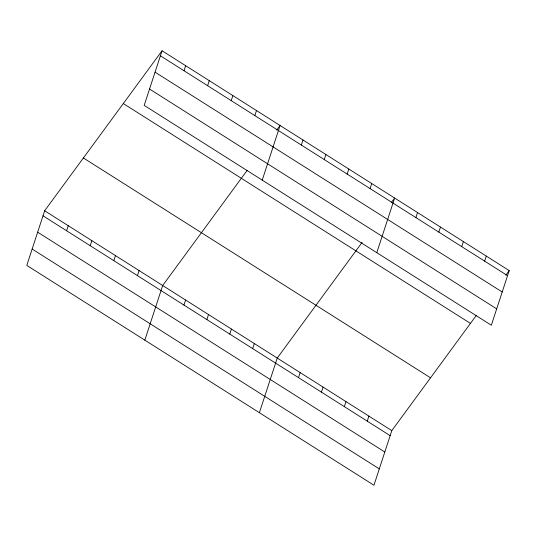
<?xml version="1.0" encoding="UTF-8"?>
<svg xmlns="http://www.w3.org/2000/svg" width="536" height="536" viewBox="0 0 536 536"><rect width="100%" height="100%" fill="white"/><g stroke="black" fill="none" stroke-linecap="round" stroke-linejoin="round"><path stroke-width="0.8" d="M162.053 50.753L144.197 105.378L491.345 325.231L509.2 270.6L162.053 50.753L44.656 210.769L26.8 265.4L373.947 485.248L391.803 430.622L476.196 315.583M66.611 230.761L68.26 225.723M90.216 245.716L91.87 240.671M113.826 260.663L115.475 255.618M184.009 70.745L185.657 65.7M137.43 275.611L139.079 270.566M207.62 85.7L209.268 80.655M144.827 340.146L162.683 285.521L247.083 170.482M231.224 100.647L232.872 95.602M183.949 305.071L185.597 300.026M254.828 115.595L256.476 110.55M206.863 319.583L208.511 314.538M262.231 180.13L280.08 125.504L276.737 130.067M229.77 334.096L231.418 329.05M301.346 145.055L302.994 140.01M252.684 348.601L254.332 343.556M324.26 159.567L325.908 154.522M259.39 412.7L277.246 358.068L362.115 242.379M347.167 174.073L348.815 169.034M298.505 377.625L300.153 372.58M370.081 188.585L371.729 183.54M321.419 392.131L323.067 387.086M376.788 252.677L394.643 198.052L391.293 202.615M344.326 406.643L345.981 401.598M415.903 217.609L417.551 212.564M367.24 421.155L368.889 416.11M438.817 232.115L440.465 227.07M461.731 246.627L463.379 241.582M484.638 261.139L486.286 256.094M505.85 275.162L509.2 270.6M160.405 55.798L507.552 275.645M155.058 72.159L502.205 292.006M149.544 89.016L496.691 308.87M123.314 103.555L470.461 323.409M83.395 157.966L430.542 377.813M44.656 210.769L391.803 430.622M43.007 215.814L390.154 435.661M37.661 232.175L384.808 452.029M32.147 249.032L379.294 468.886"/></g></svg>
